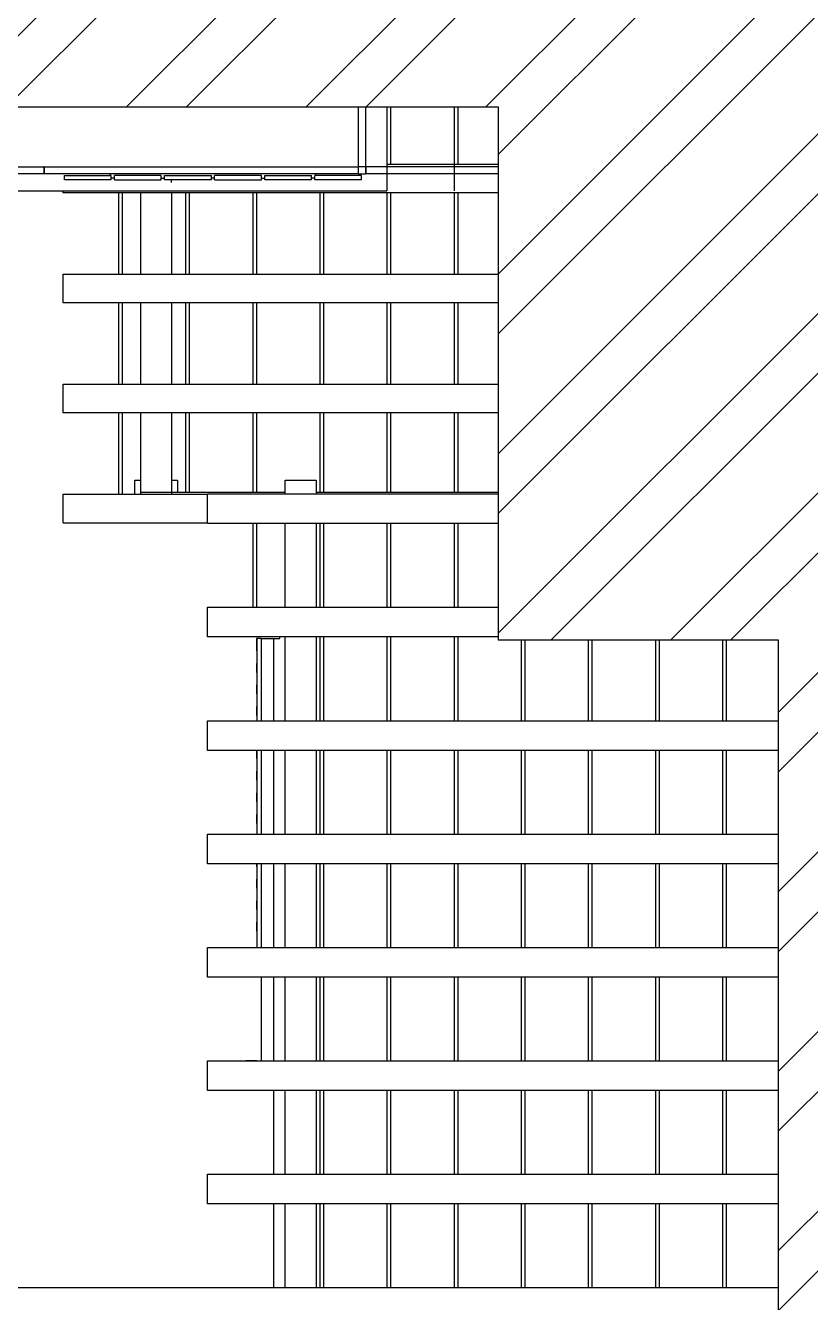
# Model space of a CAD drawing. Header units: millimetres. Extents: x 32721 to 70403, y 1490 to 13922.
# Drawn here: x 50754.3 to 50805, y 4874.2 to 4956.7 of the extents above; entities that cross this region are included whole.
import ezdxf

# ---------------------------------------------------------------- set-up
doc = ezdxf.new("R2010")
doc.units = ezdxf.units.MM
doc.layers.add('005', color=9, linetype='Continuous')
doc.layers.add('04', color=4, linetype='Continuous')

msp = doc.modelspace()

# ---------------------------------------------------------------- hatches: boundary and pattern name
at = {"layer": '005'}
h = msp.add_hatch(dxfattribs=at)
h.set_pattern_fill('ANSI32', color=256, scale=0.86096)
h.set_pattern_definition([(45, (26373.295, -9914.569), (-5.7987318, 5.7987318), []), (45, (26377.161, -9914.569), (-5.7987318, 5.7987318), [])])
h.paths.add_polyline_path([(50635.906, 4917.24), (50652.002, 4917.24), (50652.218, 4917.24), (50653.986, 4917.24), (50653.986, 4951.483), (50784.852, 4951.483), (50784.852, 4917.045), (50802.932, 4917.045), (50802.932, 4816.313), (50864.921, 4816.313), (50864.921, 4844.724), (50891.611, 4844.724), (50891.611, 4985.922), (50864.921, 4985.922), (50864.921, 5009.168), (50891.611, 5009.168), (50891.611, 5084.071), (50547.227, 5084.071), (50547.227, 5009.168), (50573.917, 5009.168), (50573.917, 4985.922), (50547.227, 4985.922), (50547.227, 4844.724), (50573.917, 4844.724), (50573.917, 4816.313), (50635.906, 4816.313)])

# ---------------------------------------------------------------- linework, layer by layer
at = {"layer": '005', "color": 251}
for p, q in [((50734.012, 4951.483), (50775.84, 4951.483)), ((50775.84, 4947.618), (50775.84, 4951.483)), ((50775.84, 4951.483), (50776.306, 4951.483)), ((50776.306, 4947.618), (50776.306, 4951.483)), ((50776.306, 4951.483), (50777.672, 4951.483)), ((50777.672, 4951.483), (50777.672, 4947.788)), ((50777.672, 4951.483), (50777.698, 4951.483)), ((50777.698, 4947.788), (50777.698, 4951.483)), ((50777.698, 4951.483), (50777.913, 4951.483)), ((50777.913, 4951.483), (50777.913, 4947.788)), ((50777.913, 4951.483), (50779.523, 4951.483)), ((50782.007, 4951.483), (50782.007, 4947.788)), ((50782.007, 4951.483), (50782.032, 4951.483)), ((50782.032, 4947.788), (50782.032, 4951.483)), ((50782.032, 4951.483), (50782.248, 4951.483)), ((50782.248, 4951.483), (50782.248, 4947.788)), ((50777.672, 4947.788), (50777.672, 4947.618)), ((50777.672, 4947.788), (50777.698, 4947.788)), ((50777.698, 4947.788), (50777.913, 4947.788)), ((50777.913, 4947.788), (50784.852, 4947.788)), ((50782.007, 4947.788), (50782.007, 4947.618)), ((50782.007, 4947.788), (50782.032, 4947.788)), ((50782.032, 4947.788), (50782.248, 4947.788)), ((50734.012, 4947.618), (50755.518, 4947.618)), ((50755.518, 4947.152), (50750.173, 4947.152)), ((50755.518, 4947.618), (50755.518, 4947.152)), ((50755.536, 4947.618), (50755.518, 4947.618)), ((50755.536, 4947.152), (50755.518, 4947.152)), ((50755.536, 4947.618), (50755.536, 4947.152)), ((50755.536, 4947.618), (50775.84, 4947.618)), ((50759.784, 4947.152), (50755.536, 4947.152)), ((50756.843, 4946.78), (50756.843, 4947.059)), ((50756.843, 4947.059), (50759.784, 4947.059)), ((50759.784, 4947.152), (50759.784, 4947.059)), ((50773.06, 4947.152), (50759.784, 4947.152)), ((50759.871, 4947.059), (50759.784, 4947.059)), ((50759.871, 4946.872), (50759.871, 4947.059)), ((50759.871, 4946.78), (50759.871, 4946.872)), ((50760.077, 4946.872), (50759.871, 4946.872)), ((50760.077, 4946.872), (50760.077, 4947.059)), ((50763.105, 4947.059), (50760.077, 4947.059)), ((50760.077, 4946.78), (50760.077, 4946.872)), ((50763.105, 4946.872), (50763.105, 4947.059)), ((50763.105, 4946.78), (50763.105, 4946.872)), ((50763.105, 4946.872), (50763.312, 4946.872)), ((50763.312, 4946.872), (50763.312, 4947.059)), ((50763.312, 4947.059), (50766.34, 4947.059)), ((50763.312, 4946.78), (50763.312, 4946.872)), ((50766.34, 4946.872), (50766.34, 4947.059)), ((50766.34, 4946.78), (50766.34, 4946.872)), ((50766.546, 4946.872), (50766.34, 4946.872)), ((50766.546, 4946.872), (50766.546, 4947.059)), ((50769.574, 4947.059), (50766.546, 4947.059)), ((50766.546, 4946.78), (50766.546, 4946.872)), ((50769.574, 4946.872), (50769.574, 4947.059)), ((50769.574, 4946.78), (50769.574, 4946.872)), ((50769.574, 4946.872), (50769.78, 4946.872)), ((50769.78, 4946.872), (50769.78, 4947.059)), ((50769.78, 4947.059), (50772.808, 4947.059)), ((50769.78, 4946.78), (50769.78, 4946.872)), ((50772.808, 4946.872), (50772.808, 4947.059)), ((50772.808, 4946.78), (50772.808, 4946.872)), ((50773.015, 4946.872), (50772.808, 4946.872)), ((50773.06, 4947.059), (50773.015, 4947.059)), ((50773.015, 4946.872), (50773.015, 4947.059)), ((50773.015, 4946.78), (50773.015, 4946.872)), ((50773.06, 4947.152), (50773.06, 4947.059)), ((50775.84, 4947.152), (50773.06, 4947.152)), ((50776.043, 4947.059), (50773.06, 4947.059)), ((50775.84, 4947.152), (50775.84, 4947.618)), ((50776.295, 4947.618), (50775.84, 4947.618)), ((50775.84, 4947.152), (50776.295, 4947.152)), ((50776.043, 4946.78), (50776.043, 4947.059)), ((50776.295, 4947.618), (50776.295, 4947.152)), ((50776.306, 4947.152), (50776.295, 4947.152)), ((50776.306, 4947.618), (50776.306, 4947.152)), ((50777.672, 4947.618), (50776.306, 4947.618)), ((50777.672, 4947.152), (50776.306, 4947.152)), ((50777.672, 4947.618), (50777.672, 4947.152)), ((50784.852, 4947.618), (50777.672, 4947.618)), ((50777.672, 4947.152), (50777.672, 4946.053)), ((50784.852, 4947.152), (50777.672, 4947.152)), ((50782.007, 4947.618), (50782.007, 4947.152)), ((50782.007, 4947.152), (50782.007, 4946.053)), ((50731.862, 4946.053), (50756.756, 4946.053)), ((50756.756, 4945.929), (50756.756, 4946.053)), ((50756.756, 4946.053), (50777.672, 4946.053)), ((50759.871, 4946.78), (50756.843, 4946.78)), ((50760.077, 4946.78), (50763.105, 4946.78)), ((50766.34, 4946.78), (50763.312, 4946.78)), ((50763.764, 4946.602), (50763.764, 4946.78)), ((50766.546, 4946.78), (50769.574, 4946.78)), ((50772.808, 4946.78), (50769.78, 4946.78)), ((50776.043, 4946.78), (50773.015, 4946.78)), ((50760.361, 4945.929), (50756.756, 4945.929)), ((50760.361, 4940.683), (50760.361, 4945.929)), ((50760.576, 4945.929), (50760.361, 4945.929)), ((50760.576, 4945.929), (50760.576, 4940.683)), ((50761.785, 4945.929), (50760.576, 4945.929)), ((50761.785, 4940.683), (50761.785, 4945.929)), ((50763.773, 4945.929), (50761.785, 4945.929)), ((50763.773, 4945.929), (50763.773, 4940.683)), ((50764.695, 4945.929), (50763.773, 4945.929)), ((50764.695, 4940.683), (50764.695, 4945.929)), ((50764.91, 4945.929), (50764.695, 4945.929)), ((50764.91, 4945.929), (50764.91, 4940.683)), ((50769.029, 4945.929), (50764.91, 4945.929)), ((50769.029, 4940.683), (50769.029, 4945.929)), ((50769.245, 4945.929), (50769.029, 4945.929)), ((50769.245, 4945.929), (50769.245, 4940.683)), ((50773.364, 4945.929), (50769.245, 4945.929)), ((50773.364, 4940.683), (50773.364, 4945.929)), ((50773.579, 4945.929), (50773.364, 4945.929)), ((50773.579, 4945.929), (50773.579, 4940.683)), ((50777.698, 4945.929), (50773.579, 4945.929)), ((50777.698, 4940.683), (50777.698, 4945.929)), ((50777.913, 4945.929), (50777.698, 4945.929)), ((50777.913, 4945.929), (50777.913, 4940.683)), ((50784.852, 4945.929), (50777.913, 4945.929)), ((50782.032, 4940.683), (50782.032, 4945.929)), ((50782.248, 4945.929), (50782.032, 4945.929)), ((50782.248, 4945.929), (50782.248, 4940.683)), ((50756.756, 4938.824), (50756.756, 4940.683)), ((50756.756, 4940.683), (50760.361, 4940.683)), ((50760.361, 4940.683), (50760.576, 4940.683)), ((50760.576, 4940.683), (50761.785, 4940.683)), ((50761.785, 4940.683), (50763.773, 4940.683)), ((50763.773, 4940.683), (50764.695, 4940.683)), ((50764.695, 4940.683), (50764.91, 4940.683)), ((50764.91, 4940.683), (50769.029, 4940.683)), ((50769.029, 4940.683), (50769.245, 4940.683)), ((50769.245, 4940.683), (50773.364, 4940.683)), ((50773.364, 4940.683), (50773.579, 4940.683)), ((50773.579, 4940.683), (50777.698, 4940.683)), ((50777.698, 4940.683), (50777.913, 4940.683)), ((50777.913, 4940.683), (50784.852, 4940.683)), ((50782.032, 4940.683), (50782.248, 4940.683)), ((50760.361, 4938.824), (50756.756, 4938.824)), ((50760.361, 4933.578), (50760.361, 4938.824)), ((50760.576, 4938.824), (50760.361, 4938.824)), ((50760.576, 4938.824), (50760.576, 4933.578)), ((50761.785, 4938.824), (50760.576, 4938.824)), ((50761.785, 4933.578), (50761.785, 4938.824)), ((50763.773, 4938.824), (50761.785, 4938.824)), ((50763.773, 4938.824), (50763.773, 4933.578)), ((50764.695, 4938.824), (50763.773, 4938.824)), ((50764.695, 4933.578), (50764.695, 4938.824)), ((50764.91, 4938.824), (50764.695, 4938.824)), ((50764.91, 4938.824), (50764.91, 4933.578)), ((50769.029, 4938.824), (50764.91, 4938.824)), ((50769.029, 4933.578), (50769.029, 4938.824)), ((50769.245, 4938.824), (50769.029, 4938.824)), ((50769.245, 4938.824), (50769.245, 4933.578)), ((50773.364, 4938.824), (50769.245, 4938.824)), ((50773.364, 4933.578), (50773.364, 4938.824)), ((50773.579, 4938.824), (50773.364, 4938.824)), ((50773.579, 4938.824), (50773.579, 4933.578)), ((50777.698, 4938.824), (50773.579, 4938.824)), ((50777.698, 4933.578), (50777.698, 4938.824)), ((50777.913, 4938.824), (50777.698, 4938.824)), ((50777.913, 4938.824), (50777.913, 4933.578)), ((50784.852, 4938.824), (50777.913, 4938.824)), ((50782.032, 4933.578), (50782.032, 4938.824)), ((50782.248, 4938.824), (50782.032, 4938.824)), ((50782.248, 4938.824), (50782.248, 4933.578)), ((50756.756, 4931.718), (50756.756, 4933.578)), ((50756.756, 4933.578), (50760.361, 4933.578)), ((50760.361, 4933.578), (50760.576, 4933.578)), ((50760.576, 4933.578), (50761.785, 4933.578)), ((50761.785, 4933.578), (50763.773, 4933.578)), ((50763.773, 4933.578), (50764.695, 4933.578)), ((50764.695, 4933.578), (50764.91, 4933.578)), ((50764.91, 4933.578), (50769.029, 4933.578)), ((50769.029, 4933.578), (50769.245, 4933.578)), ((50769.245, 4933.578), (50773.364, 4933.578)), ((50773.364, 4933.578), (50773.579, 4933.578)), ((50773.579, 4933.578), (50777.698, 4933.578)), ((50777.698, 4933.578), (50777.913, 4933.578)), ((50777.913, 4933.578), (50784.852, 4933.578)), ((50782.032, 4933.578), (50782.248, 4933.578)), ((50760.361, 4931.718), (50756.756, 4931.718)), ((50760.361, 4926.473), (50760.361, 4931.718)), ((50760.576, 4931.718), (50760.361, 4931.718)), ((50760.576, 4931.718), (50760.576, 4926.473)), ((50761.785, 4931.718), (50760.576, 4931.718)), ((50761.785, 4927.362), (50761.785, 4931.718)), ((50763.773, 4931.718), (50761.785, 4931.718)), ((50763.773, 4931.718), (50763.773, 4927.362)), ((50764.695, 4931.718), (50763.773, 4931.718)), ((50764.695, 4926.601), (50764.695, 4931.718)), ((50764.91, 4931.718), (50764.695, 4931.718)), ((50764.91, 4931.718), (50764.91, 4926.601)), ((50769.029, 4931.718), (50764.91, 4931.718)), ((50769.029, 4926.601), (50769.029, 4931.718)), ((50769.245, 4931.718), (50769.029, 4931.718)), ((50769.245, 4931.718), (50769.245, 4926.601)), ((50773.364, 4931.718), (50769.245, 4931.718)), ((50773.364, 4926.601), (50773.364, 4931.718)), ((50773.579, 4931.718), (50773.364, 4931.718)), ((50773.579, 4931.718), (50773.579, 4926.601)), ((50777.698, 4931.718), (50773.579, 4931.718)), ((50777.698, 4926.601), (50777.698, 4931.718)), ((50777.913, 4931.718), (50777.698, 4931.718)), ((50777.913, 4931.718), (50777.913, 4926.601)), ((50784.852, 4931.718), (50777.913, 4931.718)), ((50782.032, 4926.601), (50782.032, 4931.718)), ((50782.248, 4931.718), (50782.032, 4931.718)), ((50782.248, 4931.718), (50782.248, 4926.601)), ((50761.405, 4927.362), (50761.785, 4927.362)), ((50761.405, 4926.473), (50761.405, 4927.362)), ((50761.785, 4926.601), (50761.785, 4927.362)), ((50763.773, 4927.362), (50764.153, 4927.362)), ((50763.773, 4927.362), (50763.773, 4926.601)), ((50764.153, 4927.362), (50764.153, 4926.601)), ((50771.107, 4926.601), (50771.107, 4927.362)), ((50771.107, 4927.362), (50773.095, 4927.362)), ((50773.095, 4927.362), (50773.095, 4926.601)), ((50756.756, 4924.613), (50756.756, 4926.473)), ((50756.756, 4926.473), (50760.361, 4926.473)), ((50760.361, 4926.473), (50760.576, 4926.473)), ((50760.576, 4926.473), (50761.405, 4926.473)), ((50761.405, 4926.473), (50761.785, 4926.473)), ((50761.785, 4926.473), (50761.785, 4926.601)), ((50761.785, 4926.601), (50763.773, 4926.601)), ((50761.785, 4926.473), (50763.773, 4926.473)), ((50763.773, 4926.601), (50763.773, 4926.473)), ((50763.773, 4926.601), (50764.153, 4926.601)), ((50763.773, 4926.473), (50766.078, 4926.473)), ((50764.153, 4926.601), (50764.695, 4926.601)), ((50764.695, 4926.601), (50764.91, 4926.601)), ((50764.91, 4926.601), (50769.029, 4926.601)), ((50766.078, 4926.473), (50766.078, 4926.482)), ((50766.078, 4926.482), (50771.107, 4926.482)), ((50766.078, 4924.613), (50766.078, 4926.473)), ((50769.029, 4926.601), (50769.245, 4926.601)), ((50769.245, 4926.601), (50771.107, 4926.601)), ((50771.107, 4926.482), (50771.107, 4926.601)), ((50771.107, 4926.482), (50773.095, 4926.482)), ((50773.095, 4926.601), (50773.364, 4926.601)), ((50773.095, 4926.601), (50773.095, 4926.482)), ((50773.095, 4926.482), (50784.852, 4926.482)), ((50773.364, 4926.601), (50773.579, 4926.601)), ((50773.579, 4926.601), (50777.698, 4926.601)), ((50777.698, 4926.601), (50777.913, 4926.601)), ((50777.913, 4926.601), (50784.852, 4926.601)), ((50782.032, 4926.601), (50782.248, 4926.601)), ((50756.756, 4924.613), (50766.078, 4924.613)), ((50766.078, 4924.565), (50766.078, 4924.613)), ((50769.029, 4924.565), (50766.078, 4924.565)), ((50769.029, 4919.157), (50769.029, 4924.565)), ((50769.245, 4924.565), (50769.029, 4924.565)), ((50769.245, 4924.565), (50769.245, 4919.157)), ((50771.107, 4924.565), (50769.245, 4924.565)), ((50771.107, 4919.157), (50771.107, 4924.565)), ((50773.095, 4924.565), (50771.107, 4924.565)), ((50773.095, 4924.565), (50773.095, 4919.157)), ((50773.364, 4924.565), (50773.095, 4924.565)), ((50773.364, 4919.157), (50773.364, 4924.565)), ((50773.579, 4924.565), (50773.364, 4924.565)), ((50773.579, 4924.565), (50773.579, 4919.157)), ((50777.698, 4924.565), (50773.579, 4924.565)), ((50777.698, 4919.157), (50777.698, 4924.565)), ((50777.913, 4924.565), (50777.698, 4924.565)), ((50777.913, 4924.565), (50777.913, 4919.157)), ((50784.852, 4924.565), (50777.913, 4924.565)), ((50782.032, 4919.157), (50782.032, 4924.565)), ((50782.248, 4924.565), (50782.032, 4924.565)), ((50782.248, 4924.565), (50782.248, 4919.157)), ((50782.032, 4919.157), (50782.032, 4920.032)), ((50782.248, 4920.032), (50782.248, 4919.157)), ((50766.078, 4919.157), (50769.029, 4919.157)), ((50766.078, 4918.644), (50766.078, 4919.157)), ((50769.029, 4919.157), (50769.245, 4919.157)), ((50769.245, 4919.157), (50771.107, 4919.157)), ((50771.107, 4919.157), (50773.095, 4919.157)), ((50773.095, 4919.157), (50773.364, 4919.157)), ((50773.364, 4919.157), (50773.579, 4919.157)), ((50773.579, 4919.157), (50777.698, 4919.157)), ((50777.698, 4919.157), (50777.913, 4919.157)), ((50777.913, 4919.157), (50782.032, 4919.157)), ((50782.032, 4919.157), (50782.248, 4919.157)), ((50782.032, 4919.157), (50782.248, 4919.157)), ((50782.248, 4919.157), (50784.852, 4919.157)), ((50766.078, 4917.24), (50766.078, 4918.644)), ((50768.353, 4917.24), (50766.078, 4917.24)), ((50770.765, 4917.24), (50768.353, 4917.24)), ((50770.765, 4917.131), (50770.765, 4917.24)), ((50771.107, 4917.24), (50770.765, 4917.24)), ((50771.107, 4911.832), (50771.107, 4917.24)), ((50773.095, 4917.24), (50771.107, 4917.24)), ((50773.095, 4917.24), (50773.095, 4911.832)), ((50773.364, 4917.24), (50773.095, 4917.24)), ((50773.364, 4911.832), (50773.364, 4917.24)), ((50773.579, 4917.24), (50773.364, 4917.24)), ((50773.579, 4917.24), (50773.579, 4911.832)), ((50777.698, 4917.24), (50773.579, 4917.24)), ((50777.698, 4911.832), (50777.698, 4917.24)), ((50777.913, 4917.24), (50777.698, 4917.24)), ((50777.913, 4917.24), (50777.913, 4911.832)), ((50782.032, 4917.24), (50777.913, 4917.24)), ((50782.032, 4911.832), (50782.032, 4917.24)), ((50782.248, 4917.24), (50782.032, 4917.24)), ((50782.248, 4917.24), (50782.248, 4911.832)), ((50784.852, 4917.24), (50782.248, 4917.24)), ((50769.245, 4917.131), (50769.245, 4916.346)), ((50769.279, 4917.131), (50769.245, 4917.131)), ((50769.245, 4916.346), (50769.279, 4916.346)), ((50769.279, 4917.131), (50769.279, 4916.346)), ((50769.552, 4917.131), (50769.279, 4917.131)), ((50769.279, 4916.346), (50769.279, 4915.531)), ((50769.552, 4917.131), (50769.552, 4911.832)), ((50769.552, 4917.131), (50770.357, 4917.131)), ((50770.357, 4917.131), (50770.357, 4911.832)), ((50770.357, 4917.131), (50770.765, 4917.131)), ((50786.367, 4911.832), (50786.367, 4917.045)), ((50786.582, 4917.045), (50786.582, 4911.832)), ((50790.701, 4911.832), (50790.701, 4917.045)), ((50790.916, 4917.045), (50790.916, 4911.832)), ((50795.035, 4911.832), (50795.035, 4917.045)), ((50795.251, 4917.045), (50795.251, 4911.832)), ((50799.369, 4911.832), (50799.369, 4917.045)), ((50799.585, 4917.045), (50799.585, 4911.832)), ((50769.245, 4915.531), (50769.245, 4914.953)), ((50769.245, 4915.531), (50769.279, 4915.531)), ((50769.279, 4915.531), (50769.279, 4914.953)), ((50769.245, 4914.953), (50769.279, 4914.953)), ((50769.279, 4914.953), (50769.279, 4914.138)), ((50769.245, 4914.138), (50769.245, 4913.559)), ((50769.245, 4914.138), (50769.279, 4914.138)), ((50769.279, 4914.138), (50769.279, 4913.559)), ((50769.245, 4913.559), (50769.279, 4913.559)), ((50769.279, 4913.559), (50769.279, 4912.745)), ((50769.245, 4912.745), (50769.245, 4912.166)), ((50769.245, 4912.745), (50769.279, 4912.745)), ((50769.279, 4912.745), (50769.279, 4912.166)), ((50766.078, 4909.915), (50766.078, 4911.832)), ((50766.078, 4911.832), (50767.454, 4911.832)), ((50767.454, 4911.832), (50767.51, 4911.832)), ((50767.51, 4911.832), (50768.059, 4911.832)), ((50768.059, 4911.832), (50768.333, 4911.832)), ((50768.333, 4911.832), (50768.562, 4911.832)), ((50768.562, 4911.832), (50769.279, 4911.832)), ((50769.245, 4912.166), (50769.279, 4912.166)), ((50769.279, 4912.166), (50769.279, 4911.832)), ((50769.279, 4911.832), (50769.552, 4911.832)), ((50769.552, 4911.832), (50770.357, 4911.832)), ((50770.357, 4911.832), (50771.107, 4911.832)), ((50771.107, 4911.832), (50773.095, 4911.832)), ((50773.095, 4911.832), (50773.364, 4911.832)), ((50773.364, 4911.832), (50773.579, 4911.832)), ((50773.579, 4911.832), (50777.698, 4911.832)), ((50777.698, 4911.832), (50777.913, 4911.832)), ((50777.913, 4911.832), (50782.032, 4911.832)), ((50782.032, 4911.832), (50782.248, 4911.832)), ((50782.248, 4911.832), (50786.367, 4911.832)), ((50786.367, 4911.832), (50786.582, 4911.832)), ((50786.582, 4911.832), (50802.932, 4911.832)), ((50790.701, 4911.832), (50790.916, 4911.832)), ((50790.916, 4911.832), (50795.035, 4911.832)), ((50795.035, 4911.832), (50795.251, 4911.832)), ((50799.369, 4911.832), (50799.585, 4911.832)), ((50767.454, 4909.915), (50766.078, 4909.915)), ((50767.51, 4909.915), (50767.454, 4909.915)), ((50768.059, 4909.915), (50767.51, 4909.915)), ((50768.333, 4909.915), (50768.059, 4909.915)), ((50769.137, 4909.915), (50768.333, 4909.915)), ((50769.245, 4909.915), (50769.137, 4909.915)), ((50769.245, 4909.915), (50769.245, 4909.379)), ((50769.279, 4909.915), (50769.245, 4909.915)), ((50769.279, 4909.915), (50769.279, 4909.379)), ((50769.552, 4909.915), (50769.279, 4909.915)), ((50769.552, 4909.915), (50769.552, 4904.507)), ((50770.357, 4909.915), (50769.552, 4909.915)), ((50770.357, 4909.915), (50770.357, 4904.507)), ((50771.107, 4909.915), (50770.357, 4909.915)), ((50771.107, 4904.507), (50771.107, 4909.915)), ((50773.095, 4909.915), (50771.107, 4909.915)), ((50773.095, 4909.915), (50773.095, 4904.507)), ((50773.364, 4909.915), (50773.095, 4909.915)), ((50773.364, 4904.507), (50773.364, 4909.915)), ((50773.579, 4909.915), (50773.364, 4909.915)), ((50773.579, 4909.915), (50773.579, 4904.507)), ((50777.698, 4909.915), (50773.579, 4909.915)), ((50777.698, 4904.507), (50777.698, 4909.915)), ((50777.913, 4909.915), (50777.698, 4909.915)), ((50777.913, 4909.915), (50777.913, 4904.507)), ((50782.032, 4909.915), (50777.913, 4909.915)), ((50782.032, 4904.507), (50782.032, 4909.915)), ((50782.248, 4909.915), (50782.032, 4909.915)), ((50782.248, 4909.915), (50782.248, 4904.507)), ((50786.367, 4909.915), (50782.248, 4909.915)), ((50786.367, 4904.507), (50786.367, 4909.915)), ((50786.582, 4909.915), (50786.367, 4909.915)), ((50786.582, 4909.915), (50786.582, 4904.507)), ((50802.932, 4909.915), (50786.582, 4909.915)), ((50790.701, 4904.507), (50790.701, 4909.915)), ((50790.916, 4909.915), (50790.701, 4909.915)), ((50790.916, 4909.915), (50790.916, 4904.507)), ((50795.035, 4909.915), (50790.916, 4909.915)), ((50795.035, 4904.507), (50795.035, 4909.915)), ((50795.251, 4909.915), (50795.035, 4909.915)), ((50795.251, 4909.915), (50795.251, 4904.507)), ((50799.369, 4904.507), (50799.369, 4909.915)), ((50799.585, 4909.915), (50799.369, 4909.915)), ((50799.585, 4909.915), (50799.585, 4904.507)), ((50769.245, 4909.379), (50769.279, 4909.379)), ((50769.279, 4909.379), (50769.279, 4908.564)), ((50769.245, 4908.564), (50769.245, 4907.986)), ((50769.245, 4908.564), (50769.279, 4908.564)), ((50769.279, 4908.564), (50769.279, 4907.986)), ((50769.245, 4907.986), (50769.279, 4907.986)), ((50769.279, 4907.986), (50769.279, 4907.171)), ((50769.245, 4907.171), (50769.245, 4906.592)), ((50769.245, 4907.171), (50769.279, 4907.171)), ((50769.245, 4906.592), (50769.279, 4906.592)), ((50769.279, 4907.171), (50769.279, 4906.592)), ((50769.279, 4906.592), (50769.279, 4905.778)), ((50769.245, 4905.778), (50769.245, 4905.199)), ((50769.245, 4905.778), (50769.279, 4905.778)), ((50769.279, 4905.778), (50769.279, 4905.199)), ((50769.245, 4905.199), (50769.279, 4905.199)), ((50769.279, 4905.199), (50769.279, 4904.507)), ((50766.078, 4902.59), (50766.078, 4904.507)), ((50766.078, 4904.507), (50767.454, 4904.507)), ((50767.454, 4904.507), (50767.51, 4904.507)), ((50767.51, 4904.507), (50768.059, 4904.507)), ((50768.059, 4904.507), (50768.333, 4904.507)), ((50768.333, 4904.507), (50768.562, 4904.507)), ((50768.562, 4904.507), (50769.279, 4904.507)), ((50769.279, 4904.507), (50769.552, 4904.507)), ((50769.552, 4904.507), (50770.357, 4904.507)), ((50770.357, 4904.507), (50771.107, 4904.507)), ((50771.107, 4904.507), (50773.095, 4904.507)), ((50773.095, 4904.507), (50773.364, 4904.507)), ((50773.364, 4904.507), (50773.579, 4904.507)), ((50773.579, 4904.507), (50777.698, 4904.507)), ((50777.698, 4904.507), (50777.913, 4904.507)), ((50777.913, 4904.507), (50782.032, 4904.507)), ((50782.032, 4904.507), (50782.248, 4904.507)), ((50782.248, 4904.507), (50786.367, 4904.507)), ((50786.367, 4904.507), (50786.582, 4904.507)), ((50786.582, 4904.507), (50802.932, 4904.507)), ((50790.701, 4904.507), (50790.916, 4904.507)), ((50790.916, 4904.507), (50795.035, 4904.507)), ((50795.035, 4904.507), (50795.251, 4904.507)), ((50799.369, 4904.507), (50799.585, 4904.507)), ((50767.454, 4902.59), (50766.078, 4902.59)), ((50767.51, 4902.59), (50767.454, 4902.59)), ((50768.059, 4902.59), (50767.51, 4902.59)), ((50768.333, 4902.59), (50768.059, 4902.59)), ((50769.137, 4902.59), (50768.333, 4902.59)), ((50769.245, 4902.59), (50769.137, 4902.59)), ((50769.245, 4902.59), (50769.245, 4902.412)), ((50769.279, 4902.59), (50769.245, 4902.59)), ((50769.245, 4902.412), (50769.279, 4902.412)), ((50769.279, 4902.59), (50769.279, 4902.412)), ((50769.552, 4902.59), (50769.279, 4902.59)), ((50769.279, 4902.412), (50769.279, 4901.597)), ((50769.552, 4902.59), (50769.552, 4897.182)), ((50770.357, 4902.59), (50769.552, 4902.59)), ((50770.357, 4902.59), (50770.357, 4897.182)), ((50771.107, 4902.59), (50770.357, 4902.59)), ((50771.107, 4897.182), (50771.107, 4902.59)), ((50773.095, 4902.59), (50771.107, 4902.59)), ((50773.095, 4902.59), (50773.095, 4897.182)), ((50773.364, 4902.59), (50773.095, 4902.59)), ((50773.364, 4897.182), (50773.364, 4902.59)), ((50773.579, 4902.59), (50773.364, 4902.59)), ((50773.579, 4902.59), (50773.579, 4897.182)), ((50777.698, 4902.59), (50773.579, 4902.59)), ((50777.698, 4897.182), (50777.698, 4902.59)), ((50777.913, 4902.59), (50777.698, 4902.59)), ((50777.913, 4902.59), (50777.913, 4897.182)), ((50782.032, 4902.59), (50777.913, 4902.59)), ((50782.032, 4897.182), (50782.032, 4902.59)), ((50782.248, 4902.59), (50782.032, 4902.59)), ((50782.248, 4902.59), (50782.248, 4897.182)), ((50786.367, 4902.59), (50782.248, 4902.59)), ((50786.367, 4897.182), (50786.367, 4902.59)), ((50786.582, 4902.59), (50786.367, 4902.59)), ((50786.582, 4902.59), (50786.582, 4897.182)), ((50802.932, 4902.59), (50786.582, 4902.59)), ((50790.701, 4897.182), (50790.701, 4902.59)), ((50790.916, 4902.59), (50790.701, 4902.59)), ((50790.916, 4902.59), (50790.916, 4897.182)), ((50795.035, 4902.59), (50790.916, 4902.59)), ((50795.035, 4897.182), (50795.035, 4902.59)), ((50795.251, 4902.59), (50795.035, 4902.59)), ((50795.251, 4902.59), (50795.251, 4897.182)), ((50799.369, 4897.182), (50799.369, 4902.59)), ((50799.585, 4902.59), (50799.369, 4902.59)), ((50799.585, 4902.59), (50799.585, 4897.182)), ((50769.245, 4901.597), (50769.245, 4901.019)), ((50769.245, 4901.597), (50769.279, 4901.597)), ((50769.279, 4901.597), (50769.279, 4901.019)), ((50769.245, 4901.019), (50769.279, 4901.019)), ((50769.279, 4901.019), (50769.279, 4900.204)), ((50769.245, 4900.204), (50769.245, 4899.625)), ((50769.245, 4900.204), (50769.279, 4900.204)), ((50769.279, 4900.204), (50769.279, 4899.625)), ((50769.245, 4899.625), (50769.279, 4899.625)), ((50769.279, 4899.625), (50769.279, 4898.811)), ((50769.245, 4898.811), (50769.245, 4898.232)), ((50769.245, 4898.811), (50769.279, 4898.811)), ((50769.245, 4898.232), (50769.279, 4898.232)), ((50769.279, 4898.811), (50769.279, 4898.232)), ((50769.279, 4898.232), (50769.279, 4897.417)), ((50769.245, 4897.417), (50769.279, 4897.417)), ((50769.279, 4897.417), (50769.279, 4897.182)), ((50766.078, 4895.265), (50766.078, 4897.182)), ((50766.078, 4897.182), (50767.454, 4897.182)), ((50767.454, 4897.182), (50767.51, 4897.182)), ((50767.51, 4897.182), (50768.059, 4897.182)), ((50768.059, 4897.182), (50768.333, 4897.182)), ((50768.333, 4897.182), (50769.137, 4897.182)), ((50769.137, 4897.182), (50769.245, 4897.182)), ((50769.245, 4897.182), (50769.279, 4897.182)), ((50769.279, 4897.182), (50769.552, 4897.182)), ((50769.552, 4897.182), (50770.357, 4897.182)), ((50770.357, 4897.182), (50771.107, 4897.182)), ((50771.107, 4897.182), (50773.095, 4897.182)), ((50773.095, 4897.182), (50773.364, 4897.182)), ((50773.364, 4897.182), (50773.579, 4897.182)), ((50773.579, 4897.182), (50777.698, 4897.182)), ((50777.698, 4897.182), (50777.913, 4897.182)), ((50777.913, 4897.182), (50782.032, 4897.182)), ((50782.032, 4897.182), (50782.248, 4897.182)), ((50782.248, 4897.182), (50786.367, 4897.182)), ((50786.367, 4897.182), (50786.582, 4897.182)), ((50786.582, 4897.182), (50802.932, 4897.182)), ((50790.701, 4897.182), (50790.916, 4897.182)), ((50790.916, 4897.182), (50795.035, 4897.182)), ((50795.035, 4897.182), (50795.251, 4897.182)), ((50799.369, 4897.182), (50799.585, 4897.182)), ((50767.454, 4895.265), (50766.078, 4895.265)), ((50767.51, 4895.265), (50767.454, 4895.265)), ((50768.059, 4895.265), (50767.51, 4895.265)), ((50768.333, 4895.265), (50768.059, 4895.265)), ((50768.562, 4895.265), (50768.333, 4895.265)), ((50769.279, 4895.265), (50768.562, 4895.265)), ((50769.552, 4895.265), (50769.279, 4895.265)), ((50769.552, 4895.265), (50769.552, 4889.857)), ((50770.357, 4895.265), (50769.552, 4895.265)), ((50770.357, 4895.265), (50770.357, 4889.857)), ((50771.107, 4895.265), (50770.357, 4895.265)), ((50771.107, 4889.857), (50771.107, 4895.265)), ((50773.095, 4895.265), (50771.107, 4895.265)), ((50773.095, 4895.265), (50773.095, 4889.857)), ((50773.364, 4895.265), (50773.095, 4895.265)), ((50773.364, 4889.857), (50773.364, 4895.265)), ((50773.579, 4895.265), (50773.364, 4895.265)), ((50773.579, 4895.265), (50773.579, 4889.857)), ((50777.698, 4895.265), (50773.579, 4895.265)), ((50777.698, 4889.857), (50777.698, 4895.265)), ((50777.913, 4895.265), (50777.698, 4895.265)), ((50777.913, 4895.265), (50777.913, 4889.857)), ((50782.032, 4895.265), (50777.913, 4895.265)), ((50782.032, 4889.857), (50782.032, 4895.265)), ((50782.248, 4895.265), (50782.032, 4895.265)), ((50782.248, 4895.265), (50782.248, 4889.857)), ((50786.367, 4895.265), (50782.248, 4895.265)), ((50786.367, 4889.857), (50786.367, 4895.265)), ((50786.582, 4895.265), (50786.367, 4895.265)), ((50786.582, 4895.265), (50786.582, 4889.857)), ((50802.932, 4895.265), (50786.582, 4895.265)), ((50790.701, 4889.857), (50790.701, 4895.265)), ((50790.916, 4895.265), (50790.701, 4895.265)), ((50790.916, 4895.265), (50790.916, 4889.857)), ((50795.035, 4895.265), (50790.916, 4895.265)), ((50795.035, 4889.857), (50795.035, 4895.265)), ((50795.251, 4895.265), (50795.035, 4895.265)), ((50795.251, 4895.265), (50795.251, 4889.857)), ((50799.369, 4889.857), (50799.369, 4895.265)), ((50799.585, 4895.265), (50799.369, 4895.265)), ((50799.585, 4895.265), (50799.585, 4889.857)), ((50766.078, 4887.941), (50766.078, 4889.857)), ((50766.078, 4889.857), (50767.454, 4889.857)), ((50767.454, 4889.857), (50767.51, 4889.857)), ((50767.51, 4889.857), (50768.059, 4889.857)), ((50768.059, 4889.857), (50768.333, 4889.857)), ((50768.333, 4889.857), (50768.562, 4889.857)), ((50768.562, 4889.857), (50768.562, 4889.871)), ((50768.562, 4889.871), (50769.137, 4889.871)), ((50768.562, 4889.857), (50769.279, 4889.857)), ((50769.137, 4889.871), (50769.245, 4889.871)), ((50769.245, 4889.871), (50769.279, 4889.871)), ((50769.279, 4889.871), (50769.279, 4889.857)), ((50769.279, 4889.857), (50769.552, 4889.857)), ((50769.552, 4889.857), (50770.357, 4889.857)), ((50770.357, 4889.857), (50771.107, 4889.857)), ((50771.107, 4889.857), (50773.095, 4889.857)), ((50773.095, 4889.857), (50773.364, 4889.857)), ((50773.364, 4889.857), (50773.579, 4889.857)), ((50773.579, 4889.857), (50777.698, 4889.857)), ((50777.698, 4889.857), (50777.913, 4889.857)), ((50777.913, 4889.857), (50782.032, 4889.857)), ((50782.032, 4889.857), (50782.248, 4889.857)), ((50782.248, 4889.857), (50786.367, 4889.857)), ((50786.367, 4889.857), (50786.582, 4889.857)), ((50786.582, 4889.857), (50802.932, 4889.857)), ((50790.701, 4889.857), (50790.916, 4889.857)), ((50790.916, 4889.857), (50795.035, 4889.857)), ((50795.035, 4889.857), (50795.251, 4889.857)), ((50799.369, 4889.857), (50799.585, 4889.857)), ((50767.454, 4887.941), (50766.078, 4887.941)), ((50767.51, 4887.941), (50767.454, 4887.941)), ((50768.059, 4887.941), (50767.51, 4887.941)), ((50768.333, 4887.941), (50768.059, 4887.941)), ((50768.562, 4887.941), (50768.333, 4887.941)), ((50769.279, 4887.941), (50768.562, 4887.941)), ((50769.552, 4887.941), (50769.279, 4887.941)), ((50770.357, 4887.941), (50769.552, 4887.941)), ((50770.357, 4887.941), (50770.357, 4882.533)), ((50771.107, 4887.941), (50770.357, 4887.941)), ((50771.107, 4882.533), (50771.107, 4887.941)), ((50773.095, 4887.941), (50771.107, 4887.941)), ((50773.095, 4887.941), (50773.095, 4882.533)), ((50773.364, 4887.941), (50773.095, 4887.941)), ((50773.364, 4882.533), (50773.364, 4887.941)), ((50773.579, 4887.941), (50773.364, 4887.941)), ((50773.579, 4887.941), (50773.579, 4882.533)), ((50777.698, 4887.941), (50773.579, 4887.941)), ((50777.698, 4882.533), (50777.698, 4887.941)), ((50777.913, 4887.941), (50777.698, 4887.941)), ((50777.913, 4887.941), (50777.913, 4882.533)), ((50782.032, 4887.941), (50777.913, 4887.941)), ((50782.032, 4882.533), (50782.032, 4887.941)), ((50782.248, 4887.941), (50782.032, 4887.941)), ((50782.248, 4887.941), (50782.248, 4882.533)), ((50786.367, 4887.941), (50782.248, 4887.941)), ((50786.367, 4882.533), (50786.367, 4887.941)), ((50786.582, 4887.941), (50786.367, 4887.941)), ((50786.582, 4887.941), (50786.582, 4882.533)), ((50802.932, 4887.941), (50786.582, 4887.941)), ((50790.701, 4882.533), (50790.701, 4887.941)), ((50790.916, 4887.941), (50790.701, 4887.941)), ((50790.916, 4887.941), (50790.916, 4882.533)), ((50795.035, 4887.941), (50790.916, 4887.941)), ((50795.035, 4882.533), (50795.035, 4887.941)), ((50795.251, 4887.941), (50795.035, 4887.941)), ((50795.251, 4887.941), (50795.251, 4882.533)), ((50799.369, 4882.533), (50799.369, 4887.941)), ((50799.585, 4887.941), (50799.369, 4887.941)), ((50799.585, 4887.941), (50799.585, 4882.533)), ((50766.078, 4880.616), (50766.078, 4882.533)), ((50766.078, 4882.533), (50769.029, 4882.533)), ((50769.029, 4882.533), (50769.245, 4882.533)), ((50769.245, 4882.533), (50771.107, 4882.533)), ((50771.107, 4882.533), (50773.095, 4882.533)), ((50773.095, 4882.533), (50773.364, 4882.533)), ((50773.364, 4882.533), (50773.579, 4882.533)), ((50773.579, 4882.533), (50777.698, 4882.533)), ((50777.698, 4882.533), (50777.913, 4882.533)), ((50777.913, 4882.533), (50782.032, 4882.533)), ((50782.032, 4882.533), (50782.248, 4882.533)), ((50782.248, 4882.533), (50786.367, 4882.533)), ((50786.367, 4882.533), (50786.582, 4882.533)), ((50786.582, 4882.533), (50802.932, 4882.533)), ((50790.701, 4882.533), (50790.916, 4882.533)), ((50790.916, 4882.533), (50795.035, 4882.533)), ((50795.035, 4882.533), (50795.251, 4882.533)), ((50799.369, 4882.533), (50799.585, 4882.533)), ((50769.029, 4880.616), (50766.078, 4880.616)), ((50769.245, 4880.616), (50769.029, 4880.616)), ((50771.107, 4880.616), (50769.245, 4880.616)), ((50770.357, 4880.616), (50770.357, 4875.208)), ((50771.107, 4875.208), (50771.107, 4880.616)), ((50773.095, 4880.616), (50771.107, 4880.616)), ((50773.095, 4880.616), (50773.095, 4875.208)), ((50773.364, 4880.616), (50773.095, 4880.616)), ((50773.364, 4875.208), (50773.364, 4880.616)), ((50773.579, 4880.616), (50773.364, 4880.616)), ((50773.579, 4880.616), (50773.579, 4875.208)), ((50777.698, 4880.616), (50773.579, 4880.616)), ((50777.698, 4875.208), (50777.698, 4880.616)), ((50777.913, 4880.616), (50777.698, 4880.616)), ((50777.913, 4880.616), (50777.913, 4875.208)), ((50782.032, 4880.616), (50777.913, 4880.616)), ((50782.032, 4875.208), (50782.032, 4880.616)), ((50782.248, 4880.616), (50782.032, 4880.616)), ((50782.248, 4880.616), (50782.248, 4875.208)), ((50786.367, 4880.616), (50782.248, 4880.616)), ((50786.367, 4875.208), (50786.367, 4880.616)), ((50786.582, 4880.616), (50786.367, 4880.616)), ((50786.582, 4880.616), (50786.582, 4875.208)), ((50802.932, 4880.616), (50786.582, 4880.616)), ((50790.701, 4875.208), (50790.701, 4880.616)), ((50790.916, 4880.616), (50790.701, 4880.616)), ((50790.916, 4880.616), (50790.916, 4875.208)), ((50795.035, 4880.616), (50790.916, 4880.616)), ((50795.035, 4875.208), (50795.035, 4880.616)), ((50795.251, 4880.616), (50795.035, 4880.616)), ((50795.251, 4880.616), (50795.251, 4875.208)), ((50799.369, 4875.208), (50799.369, 4880.616)), ((50799.585, 4880.616), (50799.369, 4880.616)), ((50799.585, 4880.616), (50799.585, 4875.208)), ((50719.419, 4875.208), (50769.029, 4875.208)), ((50769.029, 4875.208), (50769.245, 4875.208)), ((50769.245, 4875.208), (50771.107, 4875.208)), ((50771.107, 4875.208), (50773.095, 4875.208)), ((50773.095, 4875.208), (50773.364, 4875.208)), ((50773.364, 4875.208), (50773.579, 4875.208)), ((50773.579, 4875.208), (50777.698, 4875.208)), ((50777.698, 4875.208), (50777.913, 4875.208)), ((50777.913, 4875.208), (50782.032, 4875.208)), ((50782.032, 4875.208), (50782.248, 4875.208)), ((50782.248, 4875.208), (50786.367, 4875.208)), ((50786.367, 4875.208), (50786.582, 4875.208)), ((50786.582, 4875.208), (50802.932, 4875.208)), ((50790.701, 4875.208), (50790.916, 4875.208)), ((50790.916, 4875.208), (50795.035, 4875.208)), ((50795.035, 4875.208), (50795.251, 4875.208)), ((50799.369, 4875.208), (50799.585, 4875.208))]:
    msp.add_line(p, q, dxfattribs=at)
at = {"layer": '04'}
msp.add_lwpolyline([(50547.227, 4844.724), (50573.917, 4844.724), (50573.917, 4816.313), (50635.906, 4816.313), (50635.906, 4917.045), (50653.986, 4917.045), (50653.986, 4951.483), (50784.852, 4951.483), (50784.852, 4917.045), (50802.932, 4917.045), (50802.932, 4816.313), (50864.921, 4816.313), (50864.921, 4844.724), (50891.611, 4844.724), (50891.611, 4985.922), (50864.921, 4985.922), (50864.921, 5009.168), (50891.611, 5009.168), (50891.611, 5084.071), (50547.227, 5084.071), (50547.227, 5009.168), (50573.917, 5009.168), (50573.917, 4985.922), (50547.227, 4985.922)], close=True, dxfattribs=at)

doc.saveas('drawing.dxf')
